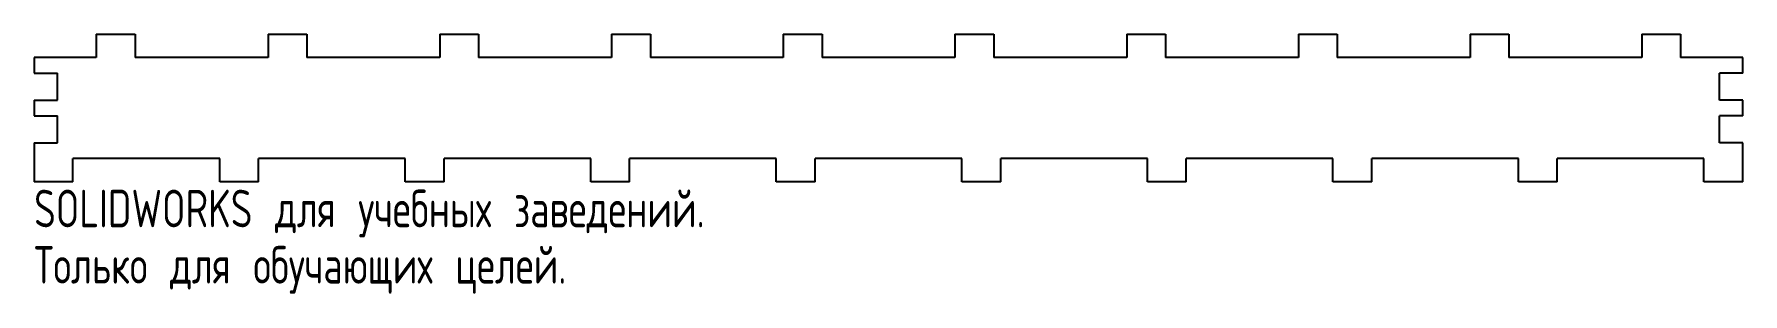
# Model space of a CAD drawing. Extents: x -112 to 108, y -30 to 3.
import ezdxf

# ---------------------------------------------------------------- set-up
doc = ezdxf.new("R2010")
doc.units = 0
doc.layers.get('0').update_dxf_attribs({"linetype": 'CONTINUOUS'})
doc.styles.add('SLDTEXTSTYLE0', font='TXT', dxfattribs={"width": 0.7, "bigfont": 'bigfont'})

msp = doc.modelspace()

# ---------------------------------------------------------------- linework, layer by layer
at = {"color": 7, "linetype": 'CONTINUOUS'}
for p, q in [((-103.84, 3), (-98.84, 3)), ((-103.84, 3), (-103.84, 0)), ((-98.84, 3), (-98.84, 0)), ((-81.72, 3), (-76.72, 3)), ((-81.72, 3), (-81.72, 0)), ((-76.72, 3), (-76.72, 0)), ((-59.61, 3), (-54.61, 3)), ((-59.61, 3), (-59.61, 0)), ((-54.61, 3), (-54.61, 0)), ((-37.5, 3), (-32.5, 3)), ((-37.5, 3), (-37.5, 0)), ((-32.5, 3), (-32.5, 0)), ((-15.39, 3), (-10.39, 3)), ((-15.39, 3), (-15.39, 0)), ((-10.39, 3), (-10.39, 0)), ((6.72, 3), (11.72, 3)), ((6.72, 3), (6.72, 0)), ((11.72, 3), (11.72, 0)), ((28.83, 3), (33.83, 3)), ((28.83, 3), (28.83, 0)), ((33.83, 3), (33.83, 0)), ((50.94, 3), (55.94, 3)), ((50.94, 3), (50.94, 0)), ((55.94, 3), (55.94, 0)), ((73.05, 3), (78.05, 3)), ((73.05, 3), (73.05, 0)), ((78.05, 3), (78.05, 0)), ((95.16, 3), (100.16, 3)), ((95.16, 3), (95.16, 0)), ((100.16, 3), (100.16, 0)), ((-103.84, 0), (-111.84, 0)), ((-111.84, 0), (-111.84, -2)), ((-81.72, 0), (-98.84, 0)), ((-59.61, 0), (-76.72, 0)), ((-37.5, 0), (-54.61, 0)), ((-15.39, 0), (-32.5, 0)), ((6.72, 0), (-10.39, 0)), ((28.83, 0), (11.72, 0)), ((50.94, 0), (33.83, 0)), ((73.05, 0), (55.94, 0)), ((95.16, 0), (78.05, 0)), ((108.16, 0), (100.16, 0)), ((108.16, -2), (108.16, 0)), ((-111.84, -2), (-108.84, -2)), ((-108.84, -5.5), (-108.84, -2)), ((105.16, -5.5), (105.16, -2)), ((108.16, -2), (105.16, -2)), ((-111.84, -5.5), (-108.84, -5.5)), ((-111.84, -5.5), (-111.84, -7.5)), ((108.16, -5.5), (105.16, -5.5)), ((108.16, -7.5), (108.16, -5.5)), ((-111.84, -7.5), (-108.84, -7.5)), ((-108.84, -11), (-108.84, -7.5)), ((105.16, -11), (105.16, -7.5)), ((108.16, -7.5), (105.16, -7.5)), ((-111.84, -11), (-108.84, -11)), ((-111.84, -11), (-111.84, -16)), ((108.16, -11), (105.16, -11)), ((108.16, -16), (108.16, -11)), ((-106.84, -16), (-106.84, -13)), ((-87.95, -13), (-106.84, -13)), ((-87.95, -16), (-87.95, -13)), ((-82.95, -16), (-82.95, -13)), ((-64.06, -13), (-82.95, -13)), ((-64.06, -16), (-64.06, -13)), ((-59.06, -16), (-59.06, -13)), ((-40.17, -13), (-59.06, -13)), ((-40.17, -16), (-40.17, -13)), ((-35.17, -16), (-35.17, -13)), ((-16.28, -13), (-35.17, -13)), ((-16.28, -16), (-16.28, -13)), ((-11.28, -16), (-11.28, -13)), ((7.61, -13), (-11.28, -13)), ((7.61, -16), (7.61, -13)), ((12.61, -16), (12.61, -13)), ((31.5, -13), (12.61, -13)), ((31.5, -16), (31.5, -13)), ((36.5, -16), (36.5, -13)), ((55.39, -13), (36.5, -13)), ((55.39, -16), (55.39, -13)), ((60.39, -16), (60.39, -13)), ((79.28, -13), (60.39, -13)), ((79.28, -16), (79.28, -13)), ((84.28, -16), (84.28, -13)), ((103.16, -13), (84.28, -13)), ((103.16, -16), (103.16, -13)), ((-106.84, -16), (-111.84, -16)), ((-82.95, -16), (-87.95, -16)), ((-59.06, -16), (-64.06, -16)), ((-35.17, -16), (-40.17, -16)), ((-11.28, -16), (-16.28, -16)), ((12.61, -16), (7.61, -16)), ((36.5, -16), (31.5, -16)), ((60.39, -16), (55.39, -16)), ((84.28, -16), (79.28, -16)), ((108.16, -16), (103.16, -16))]:
    msp.add_line(p, q, dxfattribs=at)

# ---------------------------------------------------------------- texts
at = {"color": 7, "linetype": 'CONTINUOUS', "char_height": 4.8336, "attachment_point": 1, "style": 'SLDTEXTSTYLE0'}
for s, insert in [('SOLIDWORKS для учебных заведений.', (-111.84, -17.02)), ('Только для обучающих целей.', (-111.84, -24.27))]:
    msp.add_mtext(s, dxfattribs=dict(at, insert=insert))

doc.saveas('drawing.dxf')
